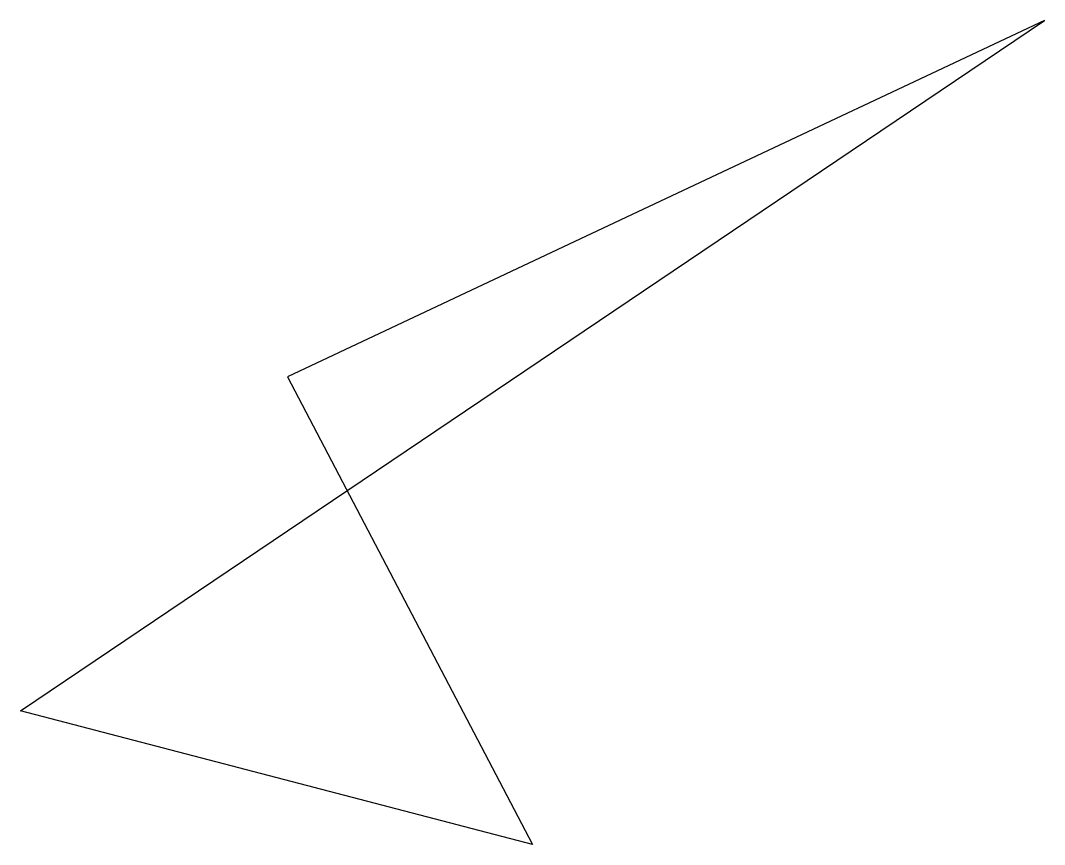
# Model space of a CAD drawing. Header units: centimetres. Extents: x 358 to 946, y 497 to 1216.
# Drawn here: x 358 to 404, y 497 to 534 of the extents above; entities outside this region: 1.
import ezdxf

# ---------------------------------------------------------------- set-up
doc = ezdxf.new("R2010")
doc.units = ezdxf.units.CM

msp = doc.modelspace()

# ---------------------------------------------------------------- linework, layer by layer
for p, q in [((358, 950.826), (945.777, 1216.197)), ((358, 503), (404, 534)), ((404, 534), (387, 526)), ((387, 526), (370, 518)), ((370, 518), (381, 497)), ((381, 497), (358, 503))]:
    msp.add_line(p, q)

doc.saveas('drawing.dxf')
